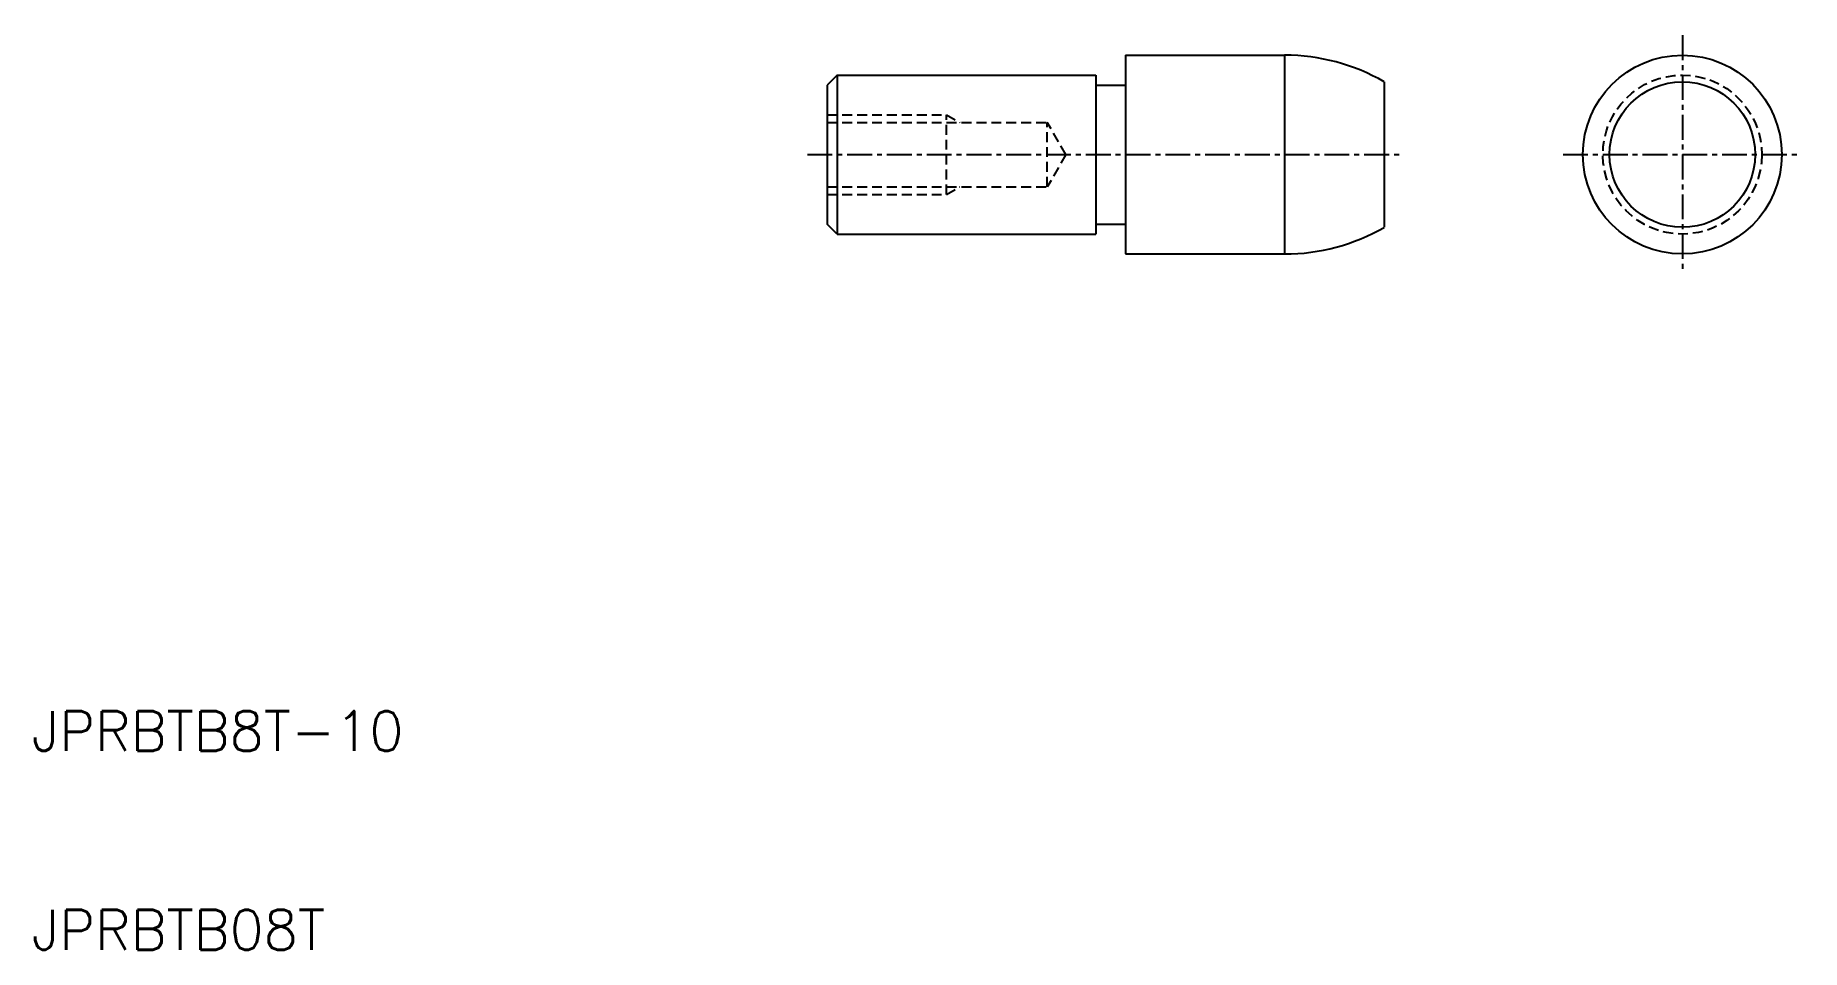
# Model space of a CAD drawing. Extents: x 10.2 to 99, y 10 to 56.
import ezdxf

# ---------------------------------------------------------------- set-up
doc = ezdxf.new("R2010")
doc.units = 0
doc.linetypes.add('CENTER', pattern=[2, 1.25, -0.25, 0.25, -0.25])
doc.linetypes.add('DASHED', pattern=[0.75, 0.5, -0.25])
doc.layers.get('0').update_dxf_attribs({"linetype": 'CONTINUOUS'})
doc.layers.add('CENTER', color=1, linetype='CENTER')
doc.styles.get("Standard").update_dxf_attribs({"font": 'txt.shx'})

msp = doc.modelspace()

# ---------------------------------------------------------------- linework, layer by layer
at = {"color": 7, "linetype": 'CONTINUOUS'}
for p, q in [((65, 55), (73, 55)), ((65, 55), (65, 45)), ((73, 55), (73, 45)), ((50.5, 54), (50, 53.5)), ((50, 53.5), (50, 46.5)), ((50.5, 54), (63.5, 54)), ((50.5, 54), (50.5, 46)), ((63.5, 54), (63.5, 46)), ((63.5, 53.5), (65, 53.5)), ((78, 53.66), (78, 46.34)), ((50.5, 46), (50, 46.5)), ((63.5, 46.5), (65, 46.5)), ((50.5, 46), (63.5, 46)), ((65, 45), (73, 45))]:
    msp.add_line(p, q, dxfattribs=at)
at = {"color": 3, "linetype": 'DASHED'}
for p, q in [((50, 52), (56, 52)), ((50, 51.621), (61.064, 51.621)), ((56, 52), (56.656, 51.621)), ((56, 48), (56, 52)), ((62, 50), (61.064, 51.621)), ((61.064, 48.379), (61.064, 51.621)), ((62, 50), (61.064, 48.379)), ((50, 48.379), (61.064, 48.379)), ((50, 48), (56, 48)), ((56, 48), (56.656, 48.379))]:
    msp.add_line(p, q, dxfattribs=at)
at = {"color": 7, "linetype": 'CONTINUOUS'}
for radius in [5, 3.66]:
    msp.add_circle((93, 50), radius, dxfattribs=at)
at = {"color": 3, "linetype": 'DASHED'}
msp.add_circle((93, 50), 4, dxfattribs=at)
at = {"color": 7, "linetype": 'CONTINUOUS'}
for centre, start, end in [((73, 45), 60, 90), ((73, 55), 270, 300)]:
    msp.add_arc(centre, 10, start, end, dxfattribs=at)
at = {"layer": 'CENTER', "color": 1, "linetype": 'CENTER'}
for p, q in [((93, 56), (93, 44)), ((49, 50), (79, 50)), ((87, 50), (99, 50))]:
    msp.add_line(p, q, dxfattribs=at)

# ---------------------------------------------------------------- texts
at = {"color": 7, "linetype": 'CONTINUOUS'}
for s, p in [('JPRBTB8T-10', (10, 20)), ('JPRBTB08T', (10, 10))]:
    msp.add_text(s, height=2, dxfattribs=at).set_placement(p)

doc.saveas('drawing.dxf')
